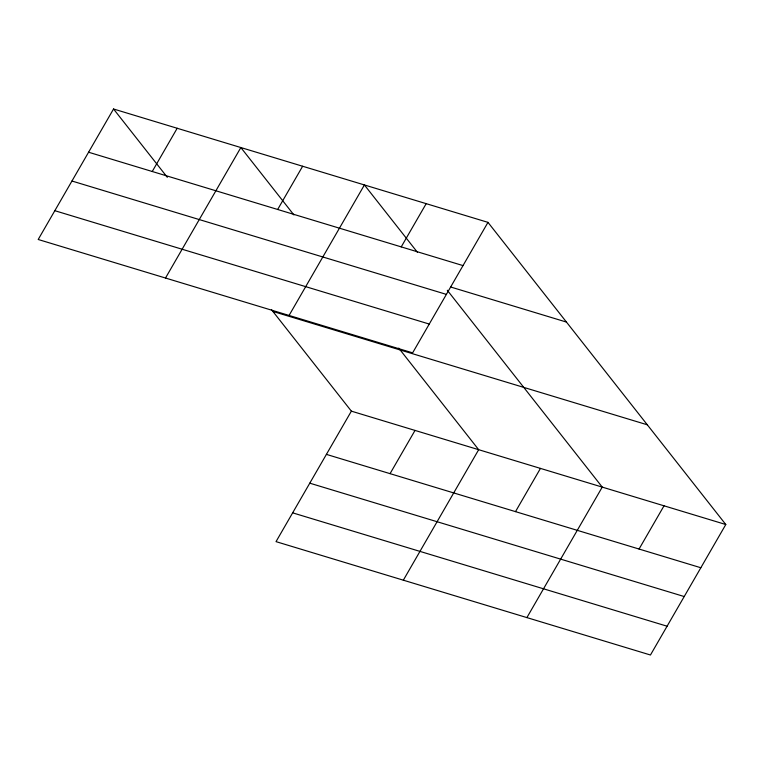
<?xml version="1.0" encoding="UTF-8"?>
<svg xmlns="http://www.w3.org/2000/svg" width="764" height="764" viewBox="0 0 764 764"><rect width="100%" height="100%" fill="white"/><g stroke="black" fill="none" stroke-linecap="round" stroke-linejoin="round"><path stroke-width="1.15" d="M113.54 108.994L38.2 239.485L412.627 352.853L487.976 222.362L113.54 108.994L167.316 177.315M152.237 171.499L177.191 128.266M165.501 278.029L240.851 147.538L293.901 214.932M277.666 209.479L302.63 166.246M289.069 315.446L364.409 184.945L417.459 252.349M401.234 246.887L426.188 203.654M271.421 309.563L351.373 411.147L276.024 541.638L650.46 655.006L725.8 524.515L487.976 222.362M390.06 473.651L415.024 430.418M403.335 580.182L478.675 449.69L398.722 348.107M515.499 511.632L540.454 468.399M526.893 617.599L602.242 487.098L447.303 290.263M639.057 549.039L664.021 505.806M88.576 152.227L463.013 265.595M450.76 287.035L566.458 322.074M71.959 181.02L446.386 294.388M54.827 210.692L429.253 324.06M272.891 311.435L647.318 424.803M351.373 411.147L725.8 524.515M326.409 454.379L700.836 567.747M309.783 483.173L684.21 596.541M292.65 512.845L667.087 626.213"/></g></svg>
